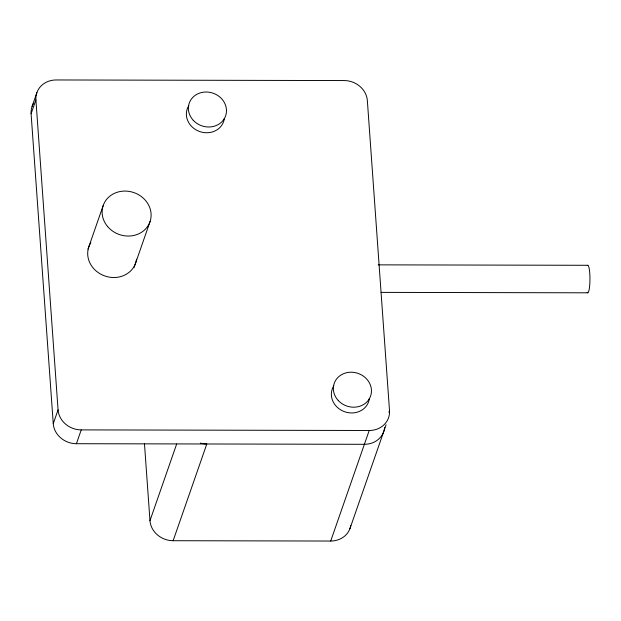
<?xml version="1.0" encoding="UTF-8"?>
<svg xmlns="http://www.w3.org/2000/svg" width="621" height="621" viewBox="0 0 621 621"><rect width="100%" height="100%" fill="white"/><g stroke="black" fill="none" stroke-linecap="round" stroke-linejoin="round"><path stroke-width="0.93" d="M32.098 106.377L36.911 92.56M384.663 427.341A22.014 19.74 19.2 0 1 364.395 444.31L76.414 443.712A22.014 19.74 19.2 0 1 53.251 423.677L31.097 113.736L35.909 99.911A22.014 19.74 19.2 0 1 56.216 79.962L344.189 80.559A22.014 19.74 19.2 0 1 367.353 100.602L389.507 410.543L388.909 412.266M88.003 249.153L103.148 205.66M53.251 423.677L58.063 409.852L35.909 99.911M134.004 267.682L150.096 221.472M76.414 443.712L81.227 429.895A22.014 19.74 19.2 0 1 58.063 409.852M350.787 525.537A22.014 19.74 19.2 0 1 330.706 541.038L173.135 540.712A22.014 19.74 19.2 0 1 149.971 520.67L176.667 444.015M173.135 540.712L206.816 443.984A22.014 19.74 19.2 0 1 200.35 443.083M330.706 541.038L369.2 430.493A22.014 19.74 19.2 0 0 389.507 410.543M349.902 528.735L383.592 432.006M383.693 431.711L386.099 424.803M378.197 264.856L587.777 265.291M381.061 292.382L587.738 292.809M81.227 429.895L369.2 430.493M144.452 443.425L149.971 520.67M224.352 118.479A19.267 17.272 19.2 0 1 199.512 131.489A19.267 17.272 19.2 0 1 188.815 105.655M369.332 398.69A19.267 17.272 19.2 0 1 344.492 411.692A19.267 17.272 19.2 0 1 333.803 385.858M587.311 265.609A13.763 2.197 -89.9 0 1 589.95 279.497A13.763 2.197 -89.9 0 1 587.117 292.266M31.097 113.736A22.014 19.74 19.2 0 1 33.293 103.738M136.519 259.167A24.77 22.201 19.2 0 1 104.584 275.887A24.77 22.201 19.2 0 1 90.845 242.671M193.302 120.342A19.267 17.272 19.2 0 0 225.57 115.98A19.267 17.272 19.2 0 0 203.409 92.187A19.267 17.272 19.2 0 0 193.302 120.342M338.282 400.545A19.267 17.272 19.2 0 0 370.551 396.182A19.267 17.272 19.2 0 0 348.389 372.39A19.267 17.272 19.2 0 0 338.282 400.545M107.635 226.572A24.77 22.201 19.2 0 0 149.529 222.955A24.77 22.201 19.2 0 0 122.702 191.167A24.77 22.201 19.2 0 0 107.635 226.572"/></g></svg>
